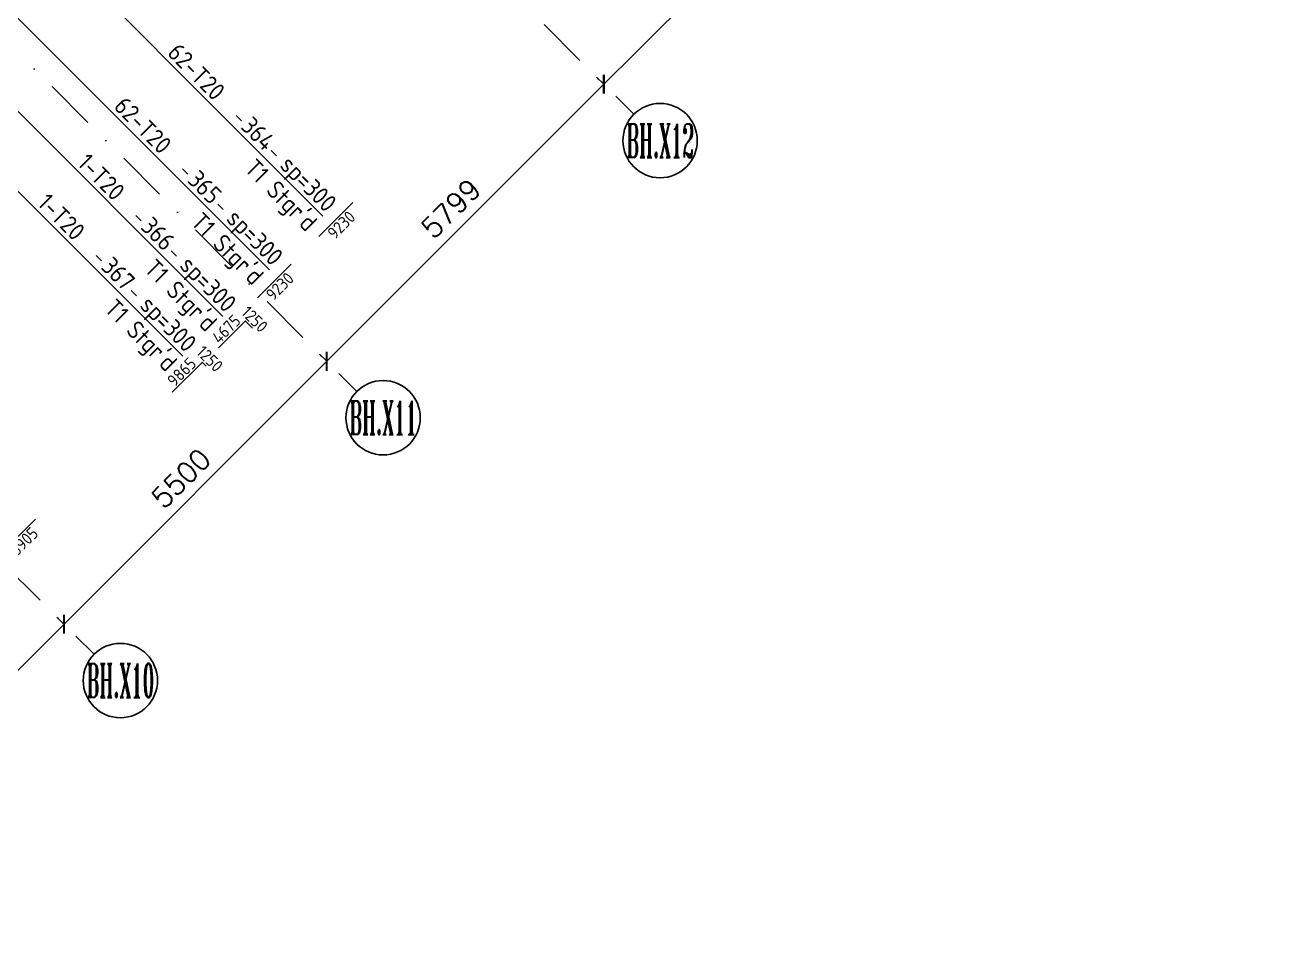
# Model space of a CAD drawing. Extents: x 660761725 to 1323371458, y 2734871439 to 5470067957.
# Drawn here: x 661637868 to 661656525, y 2735038633 to 2735052167 of the extents above; entities that cross this region are included whole.
import ezdxf
from ezdxf.enums import TextEntityAlignment as Align

# ---------------------------------------------------------------- set-up
doc = ezdxf.new("R2010")
doc.units = 0
doc.linetypes.add('AXES', pattern=[1.95, 1.2, -0.25, 0.25, -0.25])
doc.linetypes.add('sbp_axis_short', pattern=[10, 5, -2.5, 0, -2.5])
for name, color, linetype, lineweight in [('A-FLOR-PATT', 7, 'Continuous', 15), ('S-GRID', 7, 'Continuous', 9), ('S-GRID-IDEN', 7, 'Continuous', 13)]:
    doc.layers.add(name, color=color, linetype=linetype, lineweight=lineweight)
for name, color, linetype in [('S-AXIS', 20, 'AXES'), ('S-DIMO', 100, 'Continuous'), ('S-RDIMO', 8, 'Continuous'), ('S-RSYMB', 7, 'Continuous'), ('S-SIMPLETEXT', 7, 'Continuous')]:
    doc.layers.add(name, color=color, linetype=linetype)
doc.styles.add('ARMACAD', font='isocp.shx')
doc.styles.add('ROMANS', font='romans.shx')
doc.styles.add('ROMANT', font='romant')
doc.dimstyles.new('S-DIMO-100', dxfattribs={"dimscale": 100, "dimtxt": 3, "dimasz": 2, "dimexe": 1.5, "dimexo": 1.5, "dimgap": 1.5, "dimtad": 1, "dimdec": 0, "dimzin": 12, "dimdsep": 46, "dimtxsty": 'ROMANS', "dimblk": 'ARCHTICK', "dimcen": 0.09, "dimdle": 1.5, "dimclrd": 8, "dimclre": 8, "dimclrt": 4, "dimadec": 0, "dimazin": 3, "dimtfac": 1, "dimtdec": 0, "dimtix": 1, "dimtmove": 1, "dimatfit": 3, "dimfxl": 1, "dimtolj": 1, "dimtzin": 0, "dimarcsym": 0})

# ---------------------------------------------------------------- blocks, each defined once
blk = doc.blocks.new('_ARCHTICK')
at = {"color": 0, "linetype": 'ByBlock', "const_width": 0.15}
blk.add_lwpolyline([(-0.5, -0.5), (0.5, 0.5)], dxfattribs=at)
blk = doc.blocks.new('*D105')
at = {"layer": 'S-DIMO', "color": 8, "lineweight": -2, "transparency": 16777216}
for p, q in [((662674754, 2734543603), (662670653, 2734539502)), ((662674642, 2734543503), (662674542, 2734543603)), ((662670753, 2734539614), (662670653, 2734539714))]:
    blk.add_line(p, q, dxfattribs=at)
at = {"layer": 'S-DIMO', "color": 8, "lineweight": -2, "transparency": 16777216, "xscale": 200, "yscale": 200, "zscale": 200}
for p, rotation in [((662674648, 2734543497), 45.00132815847456), ((662670759, 2734539608), 225.0013281584746)]:
    blk.add_blockref('_ARCHTICK', p, dxfattribs=dict(at, rotation=rotation))
at = {"layer": 'S-DIMO', "color": 4, "transparency": 16777216, "insert": (662672491, 2734541765), "char_height": 300, "width": 199.54, "attachment_point": 5, "rotation": 45.0013, "style": 'ROMANS'}
blk.add_mtext('\\A1;5500', dxfattribs=at)
blk = doc.blocks.new('*D106')
at = {"layer": 'S-DIMO', "color": 8, "lineweight": -2, "transparency": 16777216}
for p, q in [((662670865, 2734539714), (662666763, 2734535612)), ((662670753, 2734539614), (662670653, 2734539714)), ((662666863, 2734535724), (662666763, 2734535824))]:
    blk.add_line(p, q, dxfattribs=at)
at = {"layer": 'S-DIMO', "color": 8, "lineweight": -2, "transparency": 16777216, "xscale": 200, "yscale": 200, "zscale": 200}
for p, rotation in [((662670759, 2734539608), 45.00132815847456), ((662666869, 2734535718), 225.0013281584746)]:
    blk.add_blockref('_ARCHTICK', p, dxfattribs=dict(at, rotation=rotation))
at = {"layer": 'S-DIMO', "color": 4, "transparency": 16777216, "insert": (662668602, 2734537875), "char_height": 300, "width": 199.54, "attachment_point": 5, "rotation": 45.0013, "style": 'ROMANS'}
blk.add_mtext('\\A1;5501', dxfattribs=at)
blk = doc.blocks.new('*D126')
at = {"layer": 'S-DIMO', "color": 8, "lineweight": -2, "transparency": 16777216}
for p, q in [((662682351, 2734551201), (662678643, 2734547492)), ((662682239, 2734551101), (662682139, 2734551201)), ((662678743, 2734547604), (662678643, 2734547704))]:
    blk.add_line(p, q, dxfattribs=at)
at = {"layer": 'S-DIMO', "color": 8, "lineweight": -2, "transparency": 16777216, "xscale": 200, "yscale": 200, "zscale": 200}
for p, rotation in [((662682245, 2734551095), 44.99999034024764), ((662678749, 2734547598), 224.9999903402476)]:
    blk.add_blockref('_ARCHTICK', p, dxfattribs=dict(at, rotation=rotation))
at = {"layer": 'S-DIMO', "color": 4, "transparency": 16777216, "insert": (662680285, 2734549558), "char_height": 300, "width": 199.54, "attachment_point": 5, "rotation": 45, "style": 'ROMANS'}
blk.add_mtext('\\A1;4945', dxfattribs=at)
blk = doc.blocks.new('*D127')
at = {"layer": 'S-DIMO', "color": 8, "lineweight": -2, "transparency": 16777216}
for p, q in [((662678855, 2734547704), (662674542, 2734543391)), ((662678743, 2734547604), (662678643, 2734547704)), ((662674643, 2734543503), (662674542, 2734543603))]:
    blk.add_line(p, q, dxfattribs=at)
at = {"layer": 'S-DIMO', "color": 8, "lineweight": -2, "transparency": 16777216, "xscale": 200, "yscale": 200, "zscale": 200}
for p, rotation in [((662678749, 2734547598), 44.99999034024764), ((662674648, 2734543497), 224.9999903402476)]:
    blk.add_blockref('_ARCHTICK', p, dxfattribs=dict(at, rotation=rotation))
at = {"layer": 'S-DIMO', "color": 4, "transparency": 16777216, "insert": (662676486, 2734545760), "char_height": 300, "width": 199.54, "attachment_point": 5, "rotation": 45, "style": 'ROMANS'}
blk.add_mtext('\\A1;5799', dxfattribs=at)
blk = doc.blocks.new('*U1142')
at = {"layer": 'S-AXIS', "color": 3, "linetype": 'Continuous'}
blk.add_circle((0, 5.5), 5.5, dxfattribs=at)
at = {"layer": 'S-AXIS', "color": 3, "linetype": 'Continuous', "ltscale": 0.5, "style": 'ROMANT', "width": 0.4, "flags": 8}
blk.add_attdef('A', text='', height=5, dxfattribs=at).set_placement((0, 5.5), align=Align.MIDDLE_CENTER)
blk = doc.blocks.new('I am… Atomic.')
at = {"layer": 'A-FLOR-PATT', "transparency": 33554600}
h = blk.add_hatch(dxfattribs=at)
h.set_pattern_fill('ANSI31', color=8, scale=50, angle=30, style=0)
edge = h.paths.add_edge_path()
edge.add_line((662389968, 2734579123), (662390008, 2734579503))
edge.add_line((662342115, 2734544593), (662390008, 2734579503))
edge.add_line((662363196, 2734559608), (662389968, 2734579123))
edge.add_line((662362418, 2734559041), (662363720, 2734559990))
edge.add_line((662346720, 2734547599), (662362784, 2734559308))
edge.add_line((662345822, 2734546943), (662347578, 2734548224))
edge.add_line((662342293, 2734544371), (662346307, 2734547298))
edge.add_line((662325865, 2734528371), (662342115, 2734544593))
edge.add_line((662340491, 2734542572), (662342150, 2734544229))
edge.add_line((662339422, 2734541505), (662341320, 2734543400))
edge.add_line((662336598, 2734538686), (662340137, 2734542219))
edge.add_line((662332706, 2734534801), (662336244, 2734538332))
edge.add_line((662332253, 2734534348), (662332783, 2734534877))
edge.add_line((662326312, 2734528418), (662332352, 2734534447))
edge.add_line((662325865, 2734528371), (662326312, 2734528418))
h = blk.add_hatch(dxfattribs=at)
h.set_pattern_fill('ANSI31', color=8, scale=50, angle=30, style=0)
edge = h.paths.add_edge_path()
edge.add_line((662389968, 2734579123), (662390008, 2734579503))
edge.add_line((662390179, 2734578973), (662393574, 2734576559))
edge.add_line((662390390, 2734578823), (662389968, 2734579123))
edge.add_line((662401600, 2734571260), (662390008, 2734579503))
edge.add_line((662401045, 2734570742), (662400997, 2734571281))
edge.add_line((662400997, 2734571281), (662391834, 2734577796))
edge.add_line((662401632, 2734570910), (662401600, 2734571260))
edge.add_line((662398386, 2734568087), (662401045, 2734570742))
edge.add_line((662378066, 2734545768), (662383150, 2734551353))
edge.add_line((662383150, 2734551353), (662388235, 2734556938))
edge.add_line((662388235, 2734556938), (662393319, 2734562522))
edge.add_line((662393319, 2734562522), (662398404, 2734568107))
edge.add_line((662377177, 2734544792), (662378390, 2734546124))
edge.add_line((662345220, 2734509691), (662350638, 2734515642))
edge.add_line((662350638, 2734515642), (662356056, 2734521594))
edge.add_line((662356056, 2734521594), (662361474, 2734527545))
edge.add_line((662361474, 2734527545), (662366893, 2734533496))
edge.add_line((662366893, 2734533496), (662372311, 2734539447))
edge.add_line((662372311, 2734539447), (662377729, 2734545399))
edge.add_line((662345268, 2734509156), (662400082, 2734569363))
edge.add_line((662401419, 2734570691), (662400941, 2734570214))
edge.add_line((662400082, 2734569363), (662401632, 2734570910))
h = blk.add_hatch(dxfattribs=at)
h.set_pattern_fill('ANSI31', color=8, scale=50, angle=30, style=0)
edge = h.paths.add_edge_path()
edge.add_line((662345468, 2734510143), (662345661, 2734509589))
edge.add_line((662345220, 2734509691), (662350638, 2734515642))
edge.add_line((662350638, 2734515642), (662356056, 2734521594))
edge.add_line((662356056, 2734521594), (662361474, 2734527545))
edge.add_line((662361474, 2734527545), (662366893, 2734533496))
edge.add_line((662366893, 2734533496), (662372311, 2734539447))
edge.add_line((662372311, 2734539447), (662377729, 2734545399))
edge.add_line((662345268, 2734509156), (662400082, 2734569363))
blk = doc.blocks.new('*U584', base_point=(661637935, 2735044719))
at = {"layer": 'S-RSYMB'}
blk.add_lwpolyline([(661637935, 2735044469), (661638435, 2735044969)], dxfattribs=at)
at = {"layer": 'S-RSYMB', "style": 'ARMACAD'}
blk.add_attdef('D0', text='', height=180, rotation=45, dxfattribs=at).set_placement((661638266, 2735044637), align=Align.MIDDLE_CENTER)
blk = doc.blocks.new('cadf_10')
at = {"color": 1}
for p, q in [((-4.16, 1.2), (-5.64, 1.2)), ((4.16, 1.2), (5.64, 1.2))]:
    blk.add_line(p, q, dxfattribs=at)
at = {"style": 'ARMACAD'}
for tag, p in [('$COM1', (-10.94, 2.54)), ('$COM2', (-9.76, -5.3))]:
    blk.add_attdef(tag, text='', height=3.5, dxfattribs=at).set_placement(p, align=Align.BOTTOM_RIGHT)
at = {"color": 1, "style": 'ARMACAD'}
blk.add_attdef('$NUM', text='', height=3.5, dxfattribs=at).set_placement((0, 0), align=Align.CENTER)
blk = doc.blocks.new('*U588', base_point=(661642723, 2735049507))
at = {"layer": 'S-RSYMB'}
blk.add_lwpolyline([(661642723, 2735049257), (661643223, 2735049757)], dxfattribs=at)
at = {"layer": 'S-RSYMB', "style": 'ARMACAD'}
blk.add_attdef('D0', text='', height=180, rotation=45, dxfattribs=at).set_placement((661643055, 2735049426), align=Align.MIDDLE_CENTER)
blk = doc.blocks.new('*U589', base_point=(661641677, 2735048460))
at = {"layer": 'S-RSYMB'}
blk.add_lwpolyline([(661641677, 2735048210), (661642177, 2735048710)], dxfattribs=at)
at = {"layer": 'S-RSYMB', "style": 'ARMACAD'}
blk.add_attdef('D0', text='', height=180, rotation=45, dxfattribs=at).set_placement((661642008, 2735048379), align=Align.MIDDLE_CENTER)
blk = doc.blocks.new('*U590', base_point=(661640165, 2735046949))
at = {"layer": 'S-RSYMB'}
blk.add_lwpolyline([(661639925, 2735046753), (661640313, 2735047141, -0.414214), (661640328, 2735047141), (661640425, 2735047043)], format="xyb", dxfattribs=at)
at = {"layer": 'S-RSYMB', "style": 'ARMACAD'}
for tag, rotation, p in [('D1', 315, (661640458, 2735047174)), ('D0', 45, (661640038, 2735047029))]:
    blk.add_attdef(tag, text='', height=180, rotation=rotation, dxfattribs=at).set_placement(p, align=Align.MIDDLE_CENTER)
blk = doc.blocks.new('*U591', base_point=(661638946, 2735045730))
at = {"layer": 'S-RSYMB'}
blk.add_lwpolyline([(661638684, 2735045509), (661639124, 2735045949, -0.414214), (661639132, 2735045949), (661639184, 2735045897)], format="xyb", dxfattribs=at)
at = {"layer": 'S-RSYMB', "style": 'ARMACAD'}
for tag, rotation, p in [('D1', 315, (661639239, 2735046005)), ('D0', 45, (661638823, 2735045810))]:
    blk.add_attdef(tag, text='', height=180, rotation=rotation, dxfattribs=at).set_placement(p, align=Align.MIDDLE_CENTER)
blk = doc.blocks.new('I am… All Range.')
at = {"layer": 'S-GRID', "color": 8, "linetype": 'sbp_axis_short', "lineweight": 13, "ltscale": 150}
for p, q in [((662656650.6, 2734569695.9), (662679193.2, 2734547153.3)), ((662652549.5, 2734565594.9), (662675093.5, 2734543052)), ((662648660.6, 2734561706), (662671204.6, 2734539163.1))]:
    blk.add_line(p, q, dxfattribs=at)
at = {"layer": 'S-GRID-IDEN', "color": 9}
ref = blk.add_blockref('*U1142', (662679582.1, 2734546214.4), dxfattribs=dict(at, xscale=100.0000000000075, yscale=100, zscale=100.0000000000028, rotation=359.9999999381469))
ref.add_attrib('A', 'BH.X12', dxfattribs={"layer": 'S-AXIS', "color": 3, "linetype": 'Continuous', "ltscale": 0.5, "height": 500, "rotation": 360, "style": 'ROMANT', "width": 0.4}).set_placement((662679582.1, 2734546764.4), align=Align.MIDDLE_CENTER)
ref = blk.add_blockref('*U1142', (662675482.4, 2734542113.1), dxfattribs=dict(at, xscale=100.0000000000075, yscale=100, zscale=100.0000000000028, rotation=359.9999999381469))
ref.add_attrib('A', 'BH.X11', dxfattribs={"layer": 'S-AXIS', "color": 3, "linetype": 'Continuous', "ltscale": 0.5, "height": 500, "rotation": 360, "style": 'ROMANT', "width": 0.4}).set_placement((662675482.4, 2734542663.1), align=Align.MIDDLE_CENTER)
ref = blk.add_blockref('*U1142', (662671593.5, 2734538224.2), dxfattribs=dict(at, xscale=100.0000000000075, yscale=100, zscale=100.0000000000028, rotation=359.9999999381469))
ref.add_attrib('A', 'BH.X10', dxfattribs={"layer": 'S-AXIS', "color": 3, "linetype": 'Continuous', "ltscale": 0.5, "height": 500, "rotation": 360, "style": 'ROMANT', "width": 0.4}).set_placement((662671593.5, 2734538774.2), align=Align.MIDDLE_CENTER)
at = {"layer": 'S-DIMO', "color": 3}
for base, p1, p2, angle, picture, middle in [((662678748.7, 2734547597.9), (662682345.3, 2734550994.5), (662678848.7, 2734547497.9), 44.99999, '*D126', (662680284.8, 2734549558.3)), ((662674648.1, 2734543497.3), (662678848.7, 2734547497.9), (662674748.8, 2734543396.6), 44.99999, '*D127', (662676486.2, 2734545759.7)), ((662670759.2, 2734539608.2), (662674748, 2734543397.2), (662670859.2, 2734539508.2), 45.00133, '*D105', (662672491.5, 2734541764.9)), ((662666869.4, 2734535718.3), (662670859.2, 2734539508.2), (662666969.3, 2734535618.4), 45.00133, '*D106', (662668602.2, 2734537875.4))]:
    dim = blk.add_linear_dim(base=base, p1=p1, p2=p2, angle=angle, dimstyle='S-DIMO-100', dxfattribs=at)
    dim.commit()
    dim.dimension.update_dxf_attribs({"geometry": picture, "text_midpoint": middle})

msp = doc.modelspace()

# ---------------------------------------------------------------- linework, layer by layer
at = {"layer": 'S-RDIMO'}
for p, q in [((661636087.19825041, 2735052562.76503086), (661640791.69596088, 2735047858.26704311)), ((661635391.31524873, 2735052078.44103193), (661640201.59244144, 2735047268.16355801))]:
    msp.add_line(p, q, dxfattribs=at)
for points in [[(661637357.87859607, 2735054257.7093668), (661642274.50833225, 2735049341.07932711)], [(661636459.85538483, 2735053571.24517012), (661641482.26460266, 2735048548.83564377)]]:
    msp.add_lwpolyline(points, dxfattribs=at)

# ---------------------------------------------------------------- block references
at = {"layer": 'S-AXIS'}
for name, p in [('I am… All Range.', (-1032317.53136361, 503695.42974043)), ('I am… Atomic.', (-745106.91183269, 503695.42974043))]:
    msp.add_blockref(name, p, dxfattribs=at)
at = {"layer": 'S-RSYMB'}
for name, p, values in [('*U588', (661642215.04951572, 2735049292.56040716), {'D0': '9230'}), ('*U589', (661641305.35946608, 2735048382.87041092), {'D0': '9230'}), ('*U590', (661640970.00676501, 2735047590.96292019, 0.00000001), {'D0': '4675', 'D1': '1250'}), ('*U591', (661640306.19594359, 2735046956.10169506, 0.00000001), {'D0': '9865', 'D1': '1250'}), ('*U584', (661637518.05956733, 2735044609.69334984), {'D0': '6905'})]:
    msp.add_blockref(name, p, dxfattribs=at).add_auto_attribs(values)
at = {"layer": 'S-SIMPLETEXT'}
ref = msp.add_blockref('cadf_10', (661641224.91909504, 2735050470.21814108), dxfattribs=dict(at, xscale=74.99999998083514, yscale=75, zscale=75, rotation=314.9999983257133))
ref.add_attrib('$NUM', '364', dxfattribs={"color": 1, "height": 262.5, "rotation": 315, "style": 'ARMACAD', "flags": 2}).set_placement((661641224.91909504, 2735050470.21814108), align=Align.CENTER)
ref.add_attrib('$COM1', '62-T20         sp=300', dxfattribs={"height": 262.5, "rotation": 315, "style": 'ARMACAD', "flags": 2}).set_placement((661642314.28308988, 2735049380.85408306), align=Align.RIGHT)
ref = msp.add_blockref('cadf_10', (661640432.67536557, 2735049677.97445822), dxfattribs=dict(at, xscale=74.99999998083516, yscale=75, zscale=75, rotation=314.9999983257133))
ref.add_attrib('$NUM', '365', dxfattribs={"color": 1, "height": 262.5, "rotation": 315, "style": 'ARMACAD', "flags": 2}).set_placement((661640432.67536557, 2735049677.97445822), align=Align.CENTER)
ref.add_attrib('$COM1', '62-T20         sp=300', dxfattribs={"height": 262.5, "rotation": 315, "style": 'ARMACAD', "flags": 2}).set_placement((661641522.03936028, 2735048588.6104002), align=Align.RIGHT)
ref = msp.add_blockref('cadf_10', (661639742.1067239, 2735048987.40585709), dxfattribs=dict(at, xscale=74.99999998083517, yscale=75, zscale=75, rotation=314.9999983257133))
ref.add_attrib('$NUM', '366', dxfattribs={"color": 1, "height": 262.5, "rotation": 315, "style": 'ARMACAD', "flags": 2}).set_placement((661639742.1067239, 2735048987.40585709), align=Align.CENTER)
ref.add_attrib('$COM1', '1-T20         sp=300', dxfattribs={"height": 262.5, "rotation": 315, "style": 'ARMACAD', "flags": 2}).set_placement((661640831.4707185, 2735047898.04179907), align=Align.RIGHT)
ref = msp.add_blockref('cadf_10', (661639152.00320435, 2735048397.30237198), dxfattribs=dict(at, xscale=74.99999998083517, yscale=75, zscale=75, rotation=314.9999983257133))
ref.add_attrib('$NUM', '367', dxfattribs={"color": 1, "height": 262.5, "rotation": 315, "style": 'ARMACAD', "flags": 2}).set_placement((661639152.00320435, 2735048397.30237198), align=Align.CENTER)
ref.add_attrib('$COM1', '1-T20         sp=300', dxfattribs={"height": 262.5, "rotation": 315, "style": 'ARMACAD', "flags": 2}).set_placement((661640241.36719906, 2735047307.93831396), align=Align.RIGHT)

# ---------------------------------------------------------------- texts
at = {"layer": 'S-SIMPLETEXT', "style": 'ARMACAD'}
for p in [(661642027.80792165, 2735049094.75176382), (661641235.56418979, 2735048302.50808096), (661640544.99553931, 2735047611.93948507), (661639954.89201891, 2735047021.83599997)]:
    msp.add_text("T1 Stgr'd", height=262.5, rotation=315, dxfattribs=at).set_placement(p, align=Align.RIGHT)

doc.saveas('drawing.dxf')
